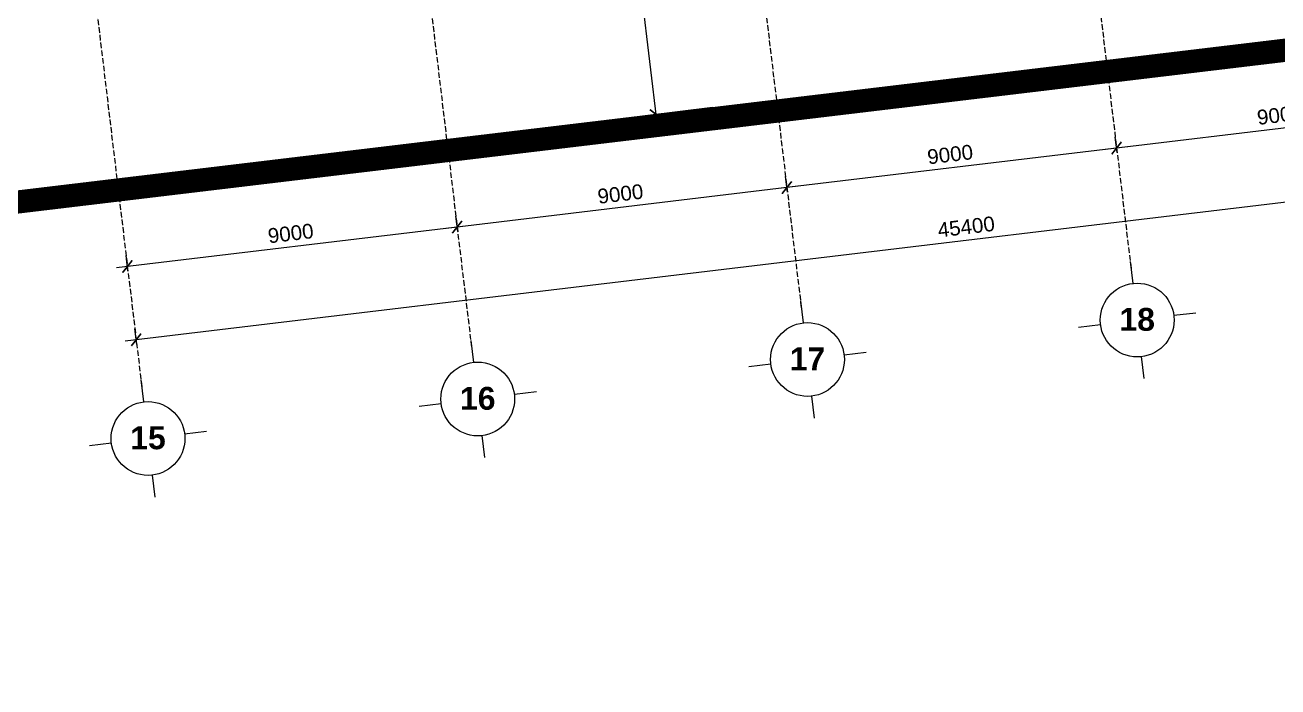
# Model space of a CAD drawing. Header units: millimetres. Extents: x -55733 to 116976, y -16290 to 119028.
# Drawn here: x 49067 to 83022, y -3310 to 14634 of the extents above; entities that cross this region are included whole.
import ezdxf
from ezdxf.xclip import XClip

# ---------------------------------------------------------------- set-up
doc = ezdxf.new("R2010")
doc.units = ezdxf.units.MM
doc.header["$XCLIPFRAME"] = 0
for name, pattern in [('Grid Line', [4.2, 3, -0.6, 0, -0.6]), ('HIDDEN2', [4.7625, 3.175, -1.5875]), ('PHANTOM', [63.5, 31.75, -6.35, 6.35, -6.35, 6.35, -6.35])]:
    doc.linetypes.add(name, pattern=pattern)
doc.layers.get('Defpoints').update_dxf_attribs({"color": 230})
doc.layers.add('CGXD', color=5, linetype='HIDDEN2')
doc.layers.add('RD-AB', color=4, linetype='PHANTOM')
for name, color, linetype, lineweight in [('DIM', 1, 'Continuous', 5), ('HATCH-1', 8, 'Continuous', 5), ('KH', 6, 'Continuous', 5), ('NET THAY 2', 55, 'Continuous', 5), ('NET-CAT', 3, 'Continuous', 15), ('TRUC', 225, 'Continuous', 5)]:
    doc.layers.add(name, color=color, linetype=linetype, lineweight=lineweight)
doc.styles.add('Arial_B', font='arialbd_0.ttf', dxfattribs={"height": 619.047619})
doc.styles.add('TA1', font='arial_0.ttf')
doc.dimstyles.new('D_200_KTx2', dxfattribs={"dimtxt": 400, "dimasz": 300, "dimexe": 300, "dimexo": 300, "dimgap": 160, "dimtad": 1, "dimdec": 0, "dimzin": 9, "dimtxsty": 'TA1', "dimblk": 'ARCHTICK', "dimcen": 1, "dimdle": 300, "dimclrd": 256, "dimclre": 256, "dimclrt": 7, "dimadec": 0, "dimazin": 0, "dimtfac": 1, "dimtdec": 0, "dimtix": 1, "dimtmove": 1, "dimatfit": 3, "dimldrblk": 'ARCHTICK', "dimfxl": 0, "dimtolj": 1, "dimtzin": 0, "dimlwd": -1, "dimlwe": -1, "dimarcsym": 0})

# ---------------------------------------------------------------- blocks, each defined once
blk = doc.blocks.new('A$C1F0A2BF7')
at = {"layer": 'CGXD', "ltscale": 200, "const_width": 200, "elevation": 0}
blk.add_lwpolyline([(96759.2, 45314.9), (136491.9, 50242.4), (170213.8, 54174.3), (170585.9, 54217.7), (168911.8, 58286.3), (165478.7, 66500.9), (165408.7, 66480.5), (161217, 75348.6), (153561.1, 72890.8), (130418, 65461.2), (128403.5, 71788.7), (125832.2, 71058.2), (118267.2, 69299.8), (97389.2, 64252.5)], dxfattribs=at)
at = {"layer": 'RD-AB', "ltscale": 30, "const_width": 300, "elevation": 0}
blk.add_lwpolyline([(100763.2, 41780.6), (136969.9, 46270.9), (170677.3, 50201.1), (176326.6, 50859.8)], dxfattribs=at)
blk = doc.blocks.new('_ArchTick')
at = {"color": 0, "const_width": 0.15}
blk.add_lwpolyline([(-0.5, -0.5), (0.5, 0.5)], dxfattribs=at)
blk = doc.blocks.new('*D78')
at = {"layer": 'Defpoints', "color": 0, "transparency": 16777216}
for p in [(65476, 27942), (67995, 12432), (66166, 12213)]:
    blk.add_point(p, dxfattribs=at)
at = {"layer": 'DIM', "transparency": 16777216}
for p, q in [((65178, 27906), (64001, 27765)), ((64264, 28099), (66202, 11915)), ((67697, 12396), (65869, 12177))]:
    blk.add_line(p, q, dxfattribs=at)
at = {"layer": 'DIM', "transparency": 16777216, "xscale": 300, "yscale": 300, "zscale": 300}
for p, rotation in [((64299, 27801), 96.83064925938282), ((66166, 12213), 276.8306492593828)]:
    blk.add_blockref('_ArchTick', p, dxfattribs=dict(at, rotation=rotation))
at = {"layer": 'DIM', "color": 7, "transparency": 16777216, "insert": (65594, 20050), "char_height": 400, "attachment_point": 5, "rotation": 276.8306, "style": 'TA1', "bg_fill": 3, "box_fill_scale": 1.1, "bg_fill_color": 256, "bg_fill_true_color": 13158600, "bg_fill_transparency": 0}
blk.add_mtext('\\A1;15700', dxfattribs=at)
blk = doc.blocks.new('*D114')
at = {"layer": 'Defpoints', "color": 0, "transparency": 16777216}
for p in [(87636, 11948), (78649, 11299), (78700, 10878)]:
    blk.add_point(p, dxfattribs=at)
at = {"layer": 'DIM', "transparency": 16777216}
for p, q in [((87600, 12246), (87550, 12667)), ((87883, 12405), (78352, 11263)), ((78664, 11176), (78614, 11597))]:
    blk.add_line(p, q, dxfattribs=at)
at = {"layer": 'DIM', "transparency": 16777216, "xscale": 300, "yscale": 300, "zscale": 300}
for p, rotation in [((87585, 12369), 6.830649259175843), ((78649, 11299), 186.8306492591759)]:
    blk.add_blockref('_ArchTick', p, dxfattribs=dict(at, rotation=rotation))
at = {"layer": 'DIM', "color": 7, "transparency": 16777216, "insert": (83074, 12196), "char_height": 400, "attachment_point": 5, "rotation": 6.8306, "style": 'TA1'}
blk.add_mtext('\\A1;9000', dxfattribs=at)
blk = doc.blocks.new('*D115')
at = {"layer": 'Defpoints', "color": 0, "transparency": 16777216}
for p in [(78700, 10878), (69713, 10228), (69764, 9807)]:
    blk.add_point(p, dxfattribs=at)
at = {"layer": 'DIM', "transparency": 16777216}
for p, q in [((78664, 11176), (78614, 11597)), ((78947, 11335), (69415, 10193)), ((69728, 10105), (69678, 10526))]:
    blk.add_line(p, q, dxfattribs=at)
at = {"layer": 'DIM', "transparency": 16777216, "xscale": 300, "yscale": 300, "zscale": 300}
for p, rotation in [((78649, 11299), 6.830649259175843), ((69713, 10228), 186.8306492591759)]:
    blk.add_blockref('_ArchTick', p, dxfattribs=dict(at, rotation=rotation))
at = {"layer": 'DIM', "color": 7, "transparency": 16777216, "insert": (74138, 11125), "char_height": 400, "attachment_point": 5, "rotation": 6.8306, "style": 'TA1'}
blk.add_mtext('\\A1;9000', dxfattribs=at)
blk = doc.blocks.new('*D116')
at = {"layer": 'Defpoints', "color": 0, "transparency": 16777216}
for p in [(69764, 9807), (60777, 9158), (60828, 8737)]:
    blk.add_point(p, dxfattribs=at)
at = {"layer": 'DIM', "transparency": 16777216}
for p, q in [((69728, 10105), (69678, 10526)), ((70011, 10264), (60479, 9122)), ((60792, 9035), (60741, 9456))]:
    blk.add_line(p, q, dxfattribs=at)
at = {"layer": 'DIM', "transparency": 16777216, "xscale": 300, "yscale": 300, "zscale": 300}
for p, rotation in [((69713, 10228), 6.830649259175843), ((60777, 9158), 186.8306492591759)]:
    blk.add_blockref('_ArchTick', p, dxfattribs=dict(at, rotation=rotation))
at = {"layer": 'DIM', "color": 7, "transparency": 16777216, "insert": (65202, 10055), "char_height": 400, "attachment_point": 5, "rotation": 6.8306, "style": 'TA1'}
blk.add_mtext('\\A1;9000', dxfattribs=at)
blk = doc.blocks.new('*D117')
at = {"layer": 'Defpoints', "color": 0, "transparency": 16777216}
for p in [(60828, 8737), (51841, 8088), (51891, 7666)]:
    blk.add_point(p, dxfattribs=at)
at = {"layer": 'DIM', "transparency": 16777216}
for p, q in [((61075, 9194), (51543, 8052)), ((60792, 9035), (60741, 9456)), ((51856, 7964), (51805, 8386))]:
    blk.add_line(p, q, dxfattribs=at)
at = {"layer": 'DIM', "transparency": 16777216, "xscale": 300, "yscale": 300, "zscale": 300}
for p, rotation in [((60777, 9158), 6.830649259175843), ((51841, 8088), 186.8306492591759)]:
    blk.add_blockref('_ArchTick', p, dxfattribs=dict(at, rotation=rotation))
at = {"layer": 'DIM', "color": 7, "transparency": 16777216, "insert": (56266, 8985), "char_height": 400, "attachment_point": 5, "rotation": 6.8306, "style": 'TA1'}
blk.add_mtext('\\A1;9000', dxfattribs=at)
blk = doc.blocks.new('*D118')
at = {"layer": 'Defpoints', "color": 0, "transparency": 16777216}
for p in [(97207, 11080), (52079, 6102), (52129, 5681)]:
    blk.add_point(p, dxfattribs=at)
at = {"layer": 'DIM', "transparency": 16777216}
for p, q in [((97171, 11378), (97121, 11799)), ((97455, 11537), (51781, 6066)), ((52094, 5978), (52043, 6400))]:
    blk.add_line(p, q, dxfattribs=at)
at = {"layer": 'DIM', "transparency": 16777216, "xscale": 300, "yscale": 300, "zscale": 300}
for p, rotation in [((97157, 11502), 6.830649259175843), ((52079, 6102), 186.8306492591759)]:
    blk.add_blockref('_ArchTick', p, dxfattribs=dict(at, rotation=rotation))
at = {"layer": 'DIM', "color": 7, "transparency": 16777216, "insert": (74574, 9163), "char_height": 400, "attachment_point": 5, "rotation": 6.8306, "style": 'TA1'}
blk.add_mtext('\\A1;45400', dxfattribs=at)
blk = doc.blocks.new('Grid - FamilyAL-KH TRUC-550400-MẶT BẰNG HẦM 2')
at = {"layer": 'KH'}
for p, q in [((0, 7), (0, 4)), ((-8, -1), (-5, -1)), ((8, -1), (5, -1)), ((0, -9), (0, -6))]:
    blk.add_line(p, q, dxfattribs=at)
blk.add_circle((0, -1), 5, dxfattribs=at)
blk = doc.blocks.new('A$C7BC647D4')
for points in [[(44139, 8967), (45631, -3310), (-3699, -3310), (-3699, 18290), (-8923, 18290), (-11799, 20218), (-11799, 45650), (42773, 45650), (44343, 34586), (74924, 41932), (76806, 36089), (97174, 42649), (104895, 16253)], [(43471, 9491), (44953, -2710), (-3099, -2710), (-3099, 18890), (-8740, 18890), (-11199, 20538), (-11199, 45050), (42252, 45050), (43841, 33849), (74524, 41219), (76419, 35334), (96771, 41889), (104120, 16765)]]:
    blk.add_lwpolyline(points, close=True)
at = {"layer": 'HATCH-1', "const_width": 600}
blk.add_lwpolyline([(43805, 9229), (45292, -3010), (-3399, -3010), (-3399, 18590), (-8831, 18590), (-11499, 20378), (-11499, 45350), (42512, 45350), (44092, 34217), (74724, 41575), (76612, 35712), (96972, 42269), (104507, 16509)], close=True, dxfattribs=at)

msp = doc.modelspace()

# ---------------------------------------------------------------- linework, layer by layer
at = {"layer": 'TRUC', "linetype": 'Grid Line', "ltscale": 50}
for p, q in [((75074.6, 41149.8), (79041.3, 8027)), ((57202.3, 39009), (61169.1, 5886.1)), ((48266.2, 37938.6), (52233, 4815.7))]:
    msp.add_line(p, q, dxfattribs=at)

# ---------------------------------------------------------------- block references
at = {"lineweight": 5, "rotation": 186.8306492592331}
for p, xscale, yscale, zscale in [((79231.6, 6438.3), 199.9999999999995, 199.9999999999995, 199.9999999999995), ((70295.5, 5367.9), 200.0000000000007, 200.0000000000007, 200.0000000000007), ((61359.4, 4297.5), 200.0000000000007, 200.0000000000007, 200.0000000000007), ((52423.3, 3227.1), 200.0000000000007, 200.0000000000007, 200.0000000000007)]:
    msp.add_blockref('Grid - FamilyAL-KH TRUC-550400-MẶT BẰNG HẦM 2', p, dxfattribs=dict(at, xscale=xscale, yscale=yscale, zscale=zscale))
at = {"layer": 'NET THAY 2'}
ref = msp.add_blockref('A$C1F0A2BF7', (-55733.2, -33492.3, 0), dxfattribs=at)
XClip(ref).set_block_clipping_path([(-27462.6186291156, 51738.6749988016), (137958.5174097056, 152520.3806320981)])
at = {"layer": 'NET-CAT'}
msp.add_blockref('A$C7BC647D4', (0, 0), dxfattribs=at)

# ---------------------------------------------------------------- texts
at = {"layer": 'KH', "char_height": 619.05, "width": 1116.488, "attachment_point": 2, "line_spacing_factor": 0.941778, "style": 'Arial_B'}
for s, insert in [('18', (79207.5, 6964.7)), ('17', (70271.4, 5894.3)), ('16', (61335.2, 4823.9)), ('15', (52399.1, 3753.5))]:
    msp.add_mtext(s, dxfattribs=dict(at, insert=insert))

# ---------------------------------------------------------------- dimensions: what is measured, and where the dimension line sits
at = {"layer": 'DIM'}
for base, p1, p2, picture, middle in [((78649.4, 11298.9), (87636, 11948.1), (78699.8, 10877.7), '*D114', (83074.1, 12195.8)), ((69713.3, 10228.5), (78699.8, 10877.7), (69763.7, 9807.2), '*D115', (74138, 11125.3)), ((60777.1, 9158.1), (69763.7, 9807.2), (60827.6, 8736.8), '*D116', (65201.9, 10054.9)), ((51841, 8087.7), (60827.6, 8736.8), (51891.5, 7666.4), '*D117', (56265.8, 8984.5))]:
    dim = msp.add_linear_dim(base=base, p1=p1, p2=p2, angle=6.83065, dimstyle='D_200_KTx2', dxfattribs=at)
    dim.commit()
    dim.dimension.update_dxf_attribs({"geometry": picture, "text_midpoint": middle})

# ---------------------------------------------------------------- next in the draw order: dimensions: what is measured, and where the dimension line sits
dim = msp.add_linear_dim(base=(66166.4, 12213), p1=(65475.7, 27942.1), p2=(67995, 12432), angle=96.83065, dimstyle='D_200_KTx2', override={"dimtfill": 1, "dimarcsym": 2}, dxfattribs=at)
dim.commit()
dim.dimension.update_dxf_attribs({"geometry": '*D78', "text_midpoint": (65594.5, 20050.4)})

# ---------------------------------------------------------------- next in the draw order: linework, layer by layer
at = {"layer": 'TRUC', "linetype": 'Grid Line', "ltscale": 50}
msp.add_line((66138.4, 40079.4), (70105.2, 6956.6), dxfattribs=at)

# ---------------------------------------------------------------- next in the draw order: dimensions: what is measured, and where the dimension line sits
at = {"layer": 'DIM'}
dim = msp.add_linear_dim(base=(52078.9, 6101.9), p1=(97207.1, 11080.3), p2=(52129.3, 5680.6), angle=6.83065, dimstyle='D_200_KTx2', dxfattribs=at)
dim.commit()
dim.dimension.update_dxf_attribs({"geometry": '*D118', "text_midpoint": (74574.4, 9163.3)})

doc.saveas('drawing.dxf')
